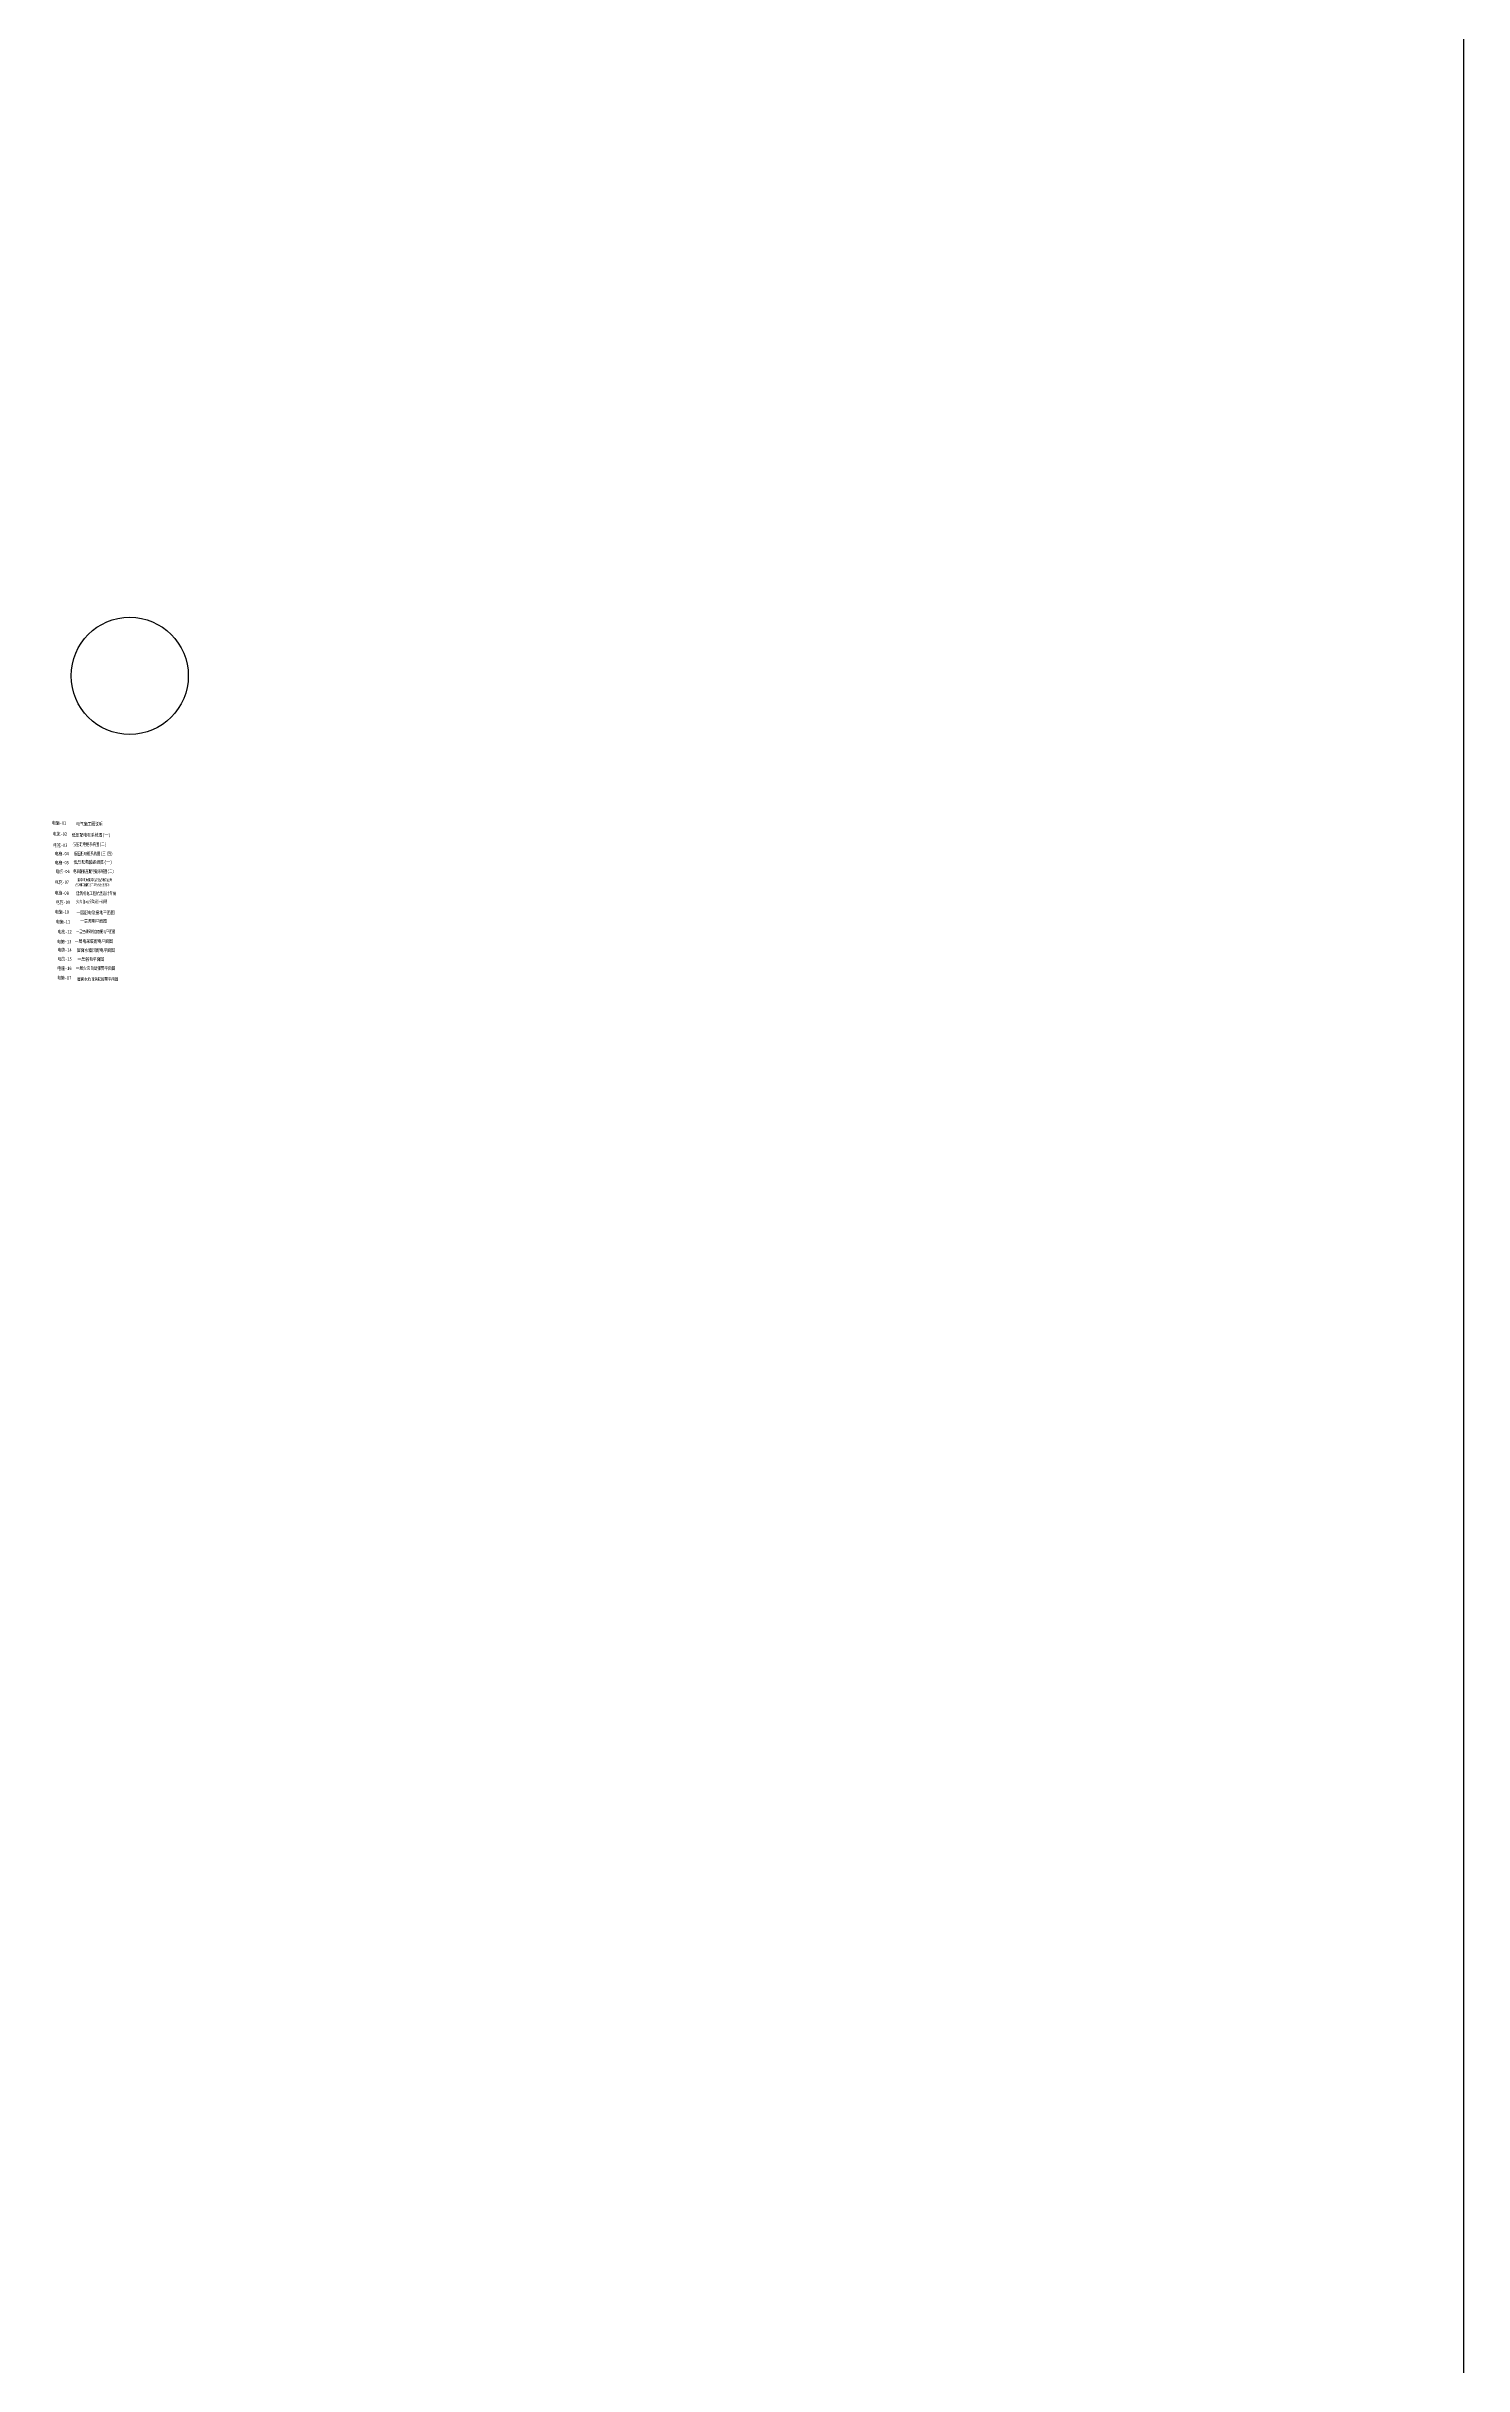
# Model space of a CAD drawing. Extents: x 815029915 to 815825525, y 579155098 to 579748855.
# Drawn here: x 815700178 to 815825407, y 579409444 to 579614383 of the extents above; entities that cross this region are included whole.
import ezdxf
from ezdxf.enums import TextEntityAlignment as Align

# ---------------------------------------------------------------- set-up
doc = ezdxf.new("R2010")
doc.units = 0
doc.header["$LTSCALE"] = 100
doc.header["$MEASUREMENT"] = 0
for name, color, linetype in [('ZG-图号', 2, 'Continuous'), ('ZG-图名', 10, 'Continuous'), ('zm', 1, 'Continuous')]:
    doc.layers.add(name, color=color, linetype=linetype)
doc.styles.add('-宋体', font='', dxfattribs={"width": 0.8})
doc.styles.add('-黑体', font='', dxfattribs={"width": 0.8})
doc.styles.add('图签各称', font='')
doc.styles.get('-宋体').set_extended_font_data('SimSun')
doc.styles.get('-黑体').set_extended_font_data('SimHei')
doc.styles.get('图签各称').set_extended_font_data('SimSun')

msp = doc.modelspace()

# ---------------------------------------------------------------- linework, layer by layer
at = {"layer": 'zm', "color": 1}
msp.add_lwpolyline([(815029915, 579748855.2), (815825407.5, 579748855.2), (815825407.5, 579155097.6), (815029915, 579155097.6)], close=True, dxfattribs=at)
msp.add_circle((815707542.9, 579558760.8), 5176, dxfattribs=at)

# ---------------------------------------------------------------- texts
at = {"layer": 'ZG-图号', "style": '-宋体', "width": 0.8}
for s, p in [('电施-02', (815701379.2, 579544795.4)), ('电施-03', (815701408.5, 579543802.6)), ('电施-04', (815701535.4, 579543062.3)), ('电施-05', (815701535.4, 579542269.2)), ('电施-07', (815701550.4, 579540541.7)), ('电施-06', (815701611.1, 579541488)), ('电施-08', (815701531, 579539578.4)), ('电施-09', (815701639.8, 579538761.4)), ('电施-10', (815701561.5, 579537907)), ('电施-11', (815701653.8, 579537051)), ('电施-12', (815701791.7, 579536165.8)), ('电施-13', (815701752.5, 579535292)), ('电施-14', (815701783, 579534555.6)), ('电施-17', (815701748.8, 579532093.9)), ('电施-16', (815701774.7, 579532925.1)), ('电施-15', (815701787.8, 579533749.2))]:
    msp.add_text(s, height=300, dxfattribs=at).set_placement(p, align=Align.MIDDLE)
at = {"layer": 'ZG-图名', "style": '-宋体', "width": 0.8}
msp.add_text('电施-01', height=300, dxfattribs=at).set_placement((815701301.1, 579545769.1), align=Align.MIDDLE)
at = {"layer": 'ZG-图名', "style": '-宋体'}
for s, width, p in [('低压配电柜系统图(一)', 0.8, (815702435.1, 579544545)), ('电气施工图说明', 0.8, (815702807.3, 579545528.1, 0)), ('低压配电柜系统图(二)', 0.7, (815702500.7, 579543719.6)), ('低压配电柜系统图(三 四)', 0.7, (815702592.6, 579542901))]:
    msp.add_text(s, height=300, dxfattribs=dict(at, width=width)).set_placement(p)
at = {"layer": 'zm', "color": 1, "style": '图签各称'}
for s, height, width, p in [('低压配电箱系统图(一)', 300, 0.8, (815702590.2, 579542152.2)), ('电采暖低压配电箱系统图(二)', 300, 0.65, (815702557.5, 579541334.6)), ('建筑机电工程抗震设计专篇', 300, 0.7, (815702806.6, 579539382.8)), ('火灾自动报警设计说明', 280, 0.7, (815702810.4, 579538670.5)), ('一层空调风机盘管配电平面图', 270, 0.7, (815702813.1, 579536025.4)), ('一层配电及接地平面图', 300, 0.8, (815702837.1, 579537693.8)), ('一层照明平面图', 300, 0.8, (815703170, 579536949.7)), ('一层电采暖配电平面图', 300, 0.8, (815702691, 579535164.3)), ('屋面水箱间配电平面图', 300, 0.8, (815702869.4, 579534370.1)), ('一层火灾自动报警平面图', 300, 0.75, (815702795.5, 579532781.3)), ('屋面水箱间消防报警平面图', 270, 0.8, (815702902.6, 579531822.4)), ('一层弱电平面图', 300, 0.8, (815702938.2, 579533575.2))]:
    msp.add_text(s, height=height, dxfattribs=dict(at, width=width)).set_placement(p)
at = {"layer": 'zm', "color": 4, "ltscale": 2000, "style": '-黑体', "width": 0.7}
for s, p in [('             集中电源集中控制型消防应急', (815701148.3, 579540611.8)), ('  照明和疏散指示系统设计说明', (815702436.5, 579540172.8))]:
    msp.add_text(s, height=240, dxfattribs=at).set_placement(p)

doc.saveas('drawing.dxf')
